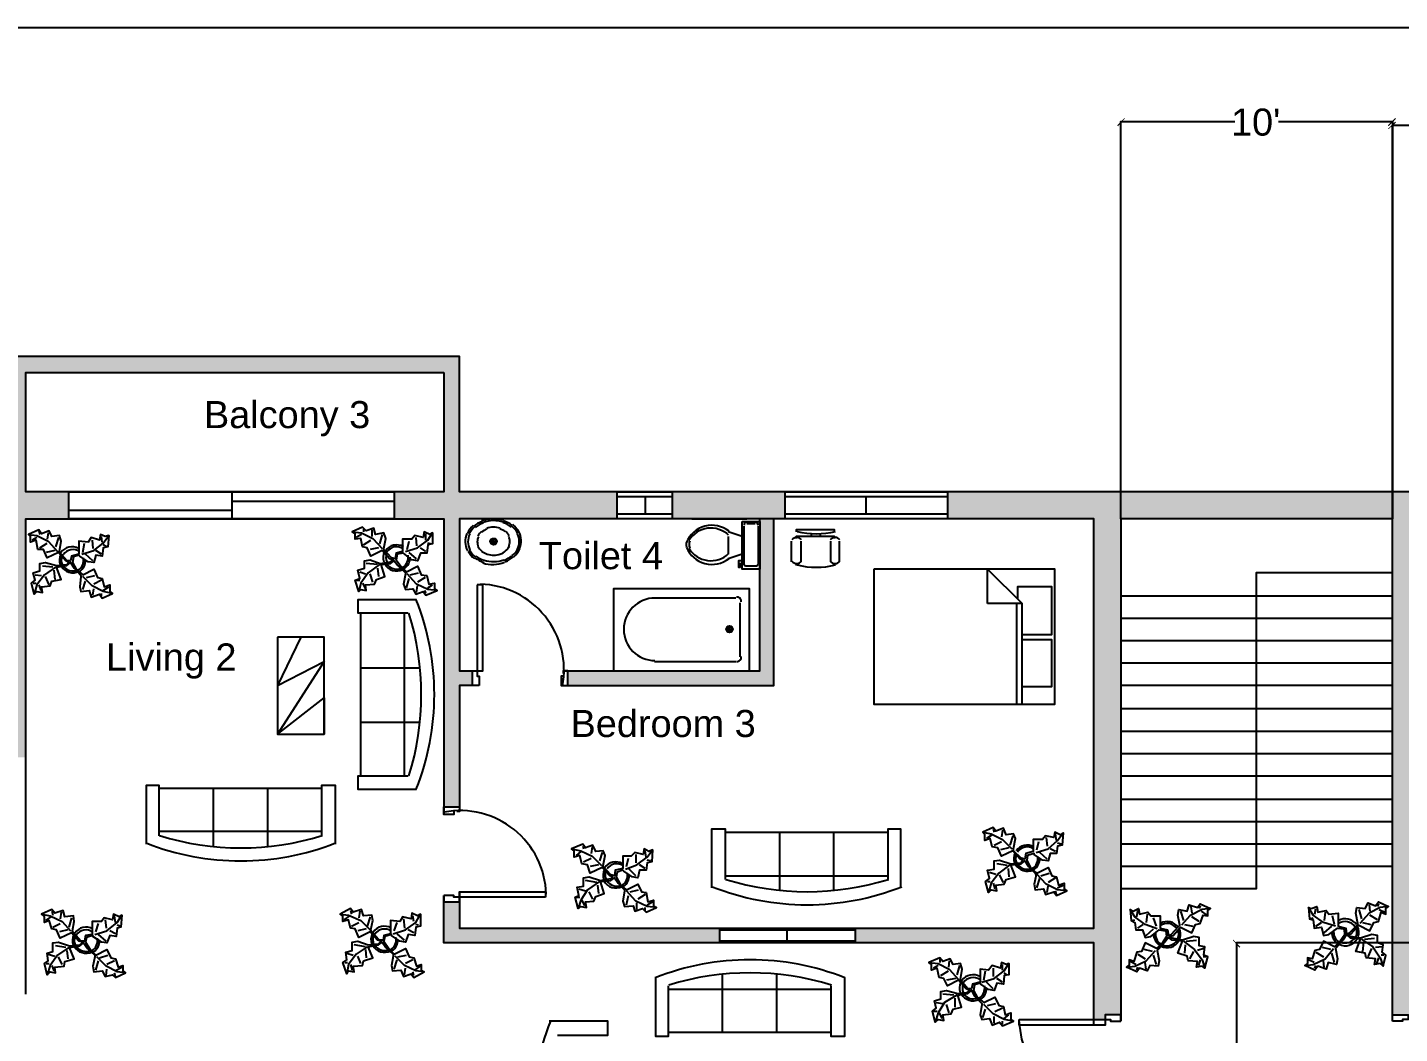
# Model space of a CAD drawing. Header units: inches. Extents: x 87 to 2803, y 358 to 1702.
# Drawn here: x 452 to 1060, y 1256 to 1702 of the extents above; entities that cross this region are included whole.
import ezdxf

# ---------------------------------------------------------------- set-up
doc = ezdxf.new("R2010")
doc.units = ezdxf.units.IN
doc.header["$MEASUREMENT"] = 0
for name, color, linetype in [('PDF_0', 7, 'Continuous'), ('PDF_hatch', 3, 'Continuous'), ('PDF_Text', 7, 'Continuous')]:
    doc.layers.add(name, color=color, linetype=linetype)
for name, color, linetype, true_color in [('PDF_block', 220, 'Continuous', 0xff00bf), ('PDF_door', 140, 'Continuous', 0x00bfff), ('PDF_Layer1', 1, 'Continuous', 0xff0000), ('PDF_window', 180, 'Continuous', 0x3f00ff)]:
    doc.layers.add(name, color=color, linetype=linetype, true_color=true_color)
doc.styles.add('PDF Arial', font='arial.ttf')

msp = doc.modelspace()

# ---------------------------------------------------------------- hatches: boundary and pattern name
at = {"layer": 'PDF_0', "true_color": 0xff00bf, "transparency": 33554559}
for points in [[(938.17, 1661.04), (938.17, 1661.46), (934.87, 1658.15), (935.28, 1657.74)], [(1054.64, 1658.15), (1055.05, 1657.74), (1058.35, 1661.04), (1057.94, 1661.46)], [(1058.35, 1659.39), (1057.94, 1659.81), (1054.64, 1656.5), (1055.05, 1656.5)], [(988.97, 1293.9), (989.39, 1294.31), (986.08, 1297.61), (986.08, 1297.2)]]:
    msp.add_hatch(color=220, dxfattribs=at).paths.add_polyline_path(points)
at = {"layer": 'PDF_hatch', "transparency": 33554559}
for points in [[(643.71, 1555.73), (444.65, 1555.73), (444.65, 1495.85), (361.64, 1495.85), (361.64, 1483.87), (444.65, 1483.87), (444.65, 1416.55), (439.7, 1416.55), (439.7, 1409.95), (444.65, 1409.95), (444.65, 1378.15), (451.67, 1378.15), (451.67, 1483.87), (470.67, 1483.87), (470.67, 1495.85), (451.67, 1495.85), (451.67, 1548.71), (636.69, 1548.71), (636.69, 1495.85), (614.8, 1495.85), (614.8, 1483.87), (636.69, 1483.87), (636.69, 1356.26), (643.71, 1356.26), (643.71, 1409.95), (649.49, 1409.95), (649.49, 1416.55), (643.71, 1416.55), (643.71, 1483.87), (713.51, 1483.87), (713.51, 1495.85), (643.71, 1495.85)], [(787.85, 1495.85), (737.87, 1495.85), (737.87, 1483.87), (776.7, 1483.87), (776.7, 1416.55), (691.62, 1416.55), (691.62, 1409.95), (782.89, 1409.95), (782.89, 1483.87), (787.85, 1483.87)], [(1133.11, 1495.85), (859.71, 1495.85), (859.71, 1483.87), (924.55, 1483.87), (924.55, 1302.57), (818.82, 1302.57), (818.82, 1295.96), (924.55, 1295.96), (924.55, 1262.1), (929.5, 1262.1), (929.5, 1264.16), (936.52, 1264.16), (936.52, 1483.87), (1056.7, 1483.87), (1056.7, 1264.16), (1063.72, 1264.16), (1063.72, 1262.1), (1068.68, 1262.1), (1068.68, 1295.96), (1174.4, 1295.96), (1174.4, 1302.57), (1068.68, 1302.57), (1068.68, 1483.87), (1133.11, 1483.87)], [(643.71, 1314.13), (636.69, 1314.13), (636.69, 1295.96), (758.94, 1295.96), (758.94, 1302.57), (643.71, 1302.57)]]:
    msp.add_hatch(color=256, dxfattribs=at).paths.add_polyline_path(points)

# ---------------------------------------------------------------- linework, layer by layer
at = {"layer": 'PDF_0', "lineweight": 25}
for points in [[(86.59, 1701.52), (2022.27, 1701.52), (2022.27, 358.47), (86.59, 358.47)], [(636.69, 1548.71), (636.69, 1495.85), (451.67, 1495.85), (451.67, 1548.71)], [(768.85, 1482.63), (776.7, 1482.63), (776.7, 1461.57), (768.85, 1461.57)], [(827.08, 1461.57), (827.08, 1401.69), (907.2, 1401.69), (907.2, 1461.57)], [(877.47, 1446.29), (877.47, 1461.57), (892.75, 1446.29)], [(772.15, 1416.55), (772.15, 1452.9), (711.86, 1452.9), (711.86, 1416.55)], [(563.18, 1431.42), (563.18, 1388.47), (583.83, 1388.47), (583.83, 1431.42)]]:
    msp.add_lwpolyline(points, close=True, dxfattribs=at)
for points in [[(1349.51, 1495.85), (1056.7, 1495.85), (936.52, 1495.85), (643.71, 1495.85), (643.71, 1555.73), (444.65, 1555.73), (444.65, 1495.85), (288.54, 1495.85), (288.54, 1555.73), (204.71, 1555.73), (204.71, 1495.85), (192.73, 1495.85), (192.73, 991.59), (342.64, 991.59), (342.64, 931.7), (451.67, 931.7), (451.67, 991.59), (936.52, 991.59), (1056.7, 991.59), (1541.55, 991.59)], [(451.67, 1273.25), (451.67, 1416.55), (451.67, 1423.58), (451.67, 1430.6), (451.67, 1483.87), (636.69, 1483.87), (636.69, 1430.6), (636.69, 1423.58), (636.69, 1416.55), (636.69, 1352.95)], [(643.71, 1318.68), (643.71, 1302.57), (924.55, 1302.57), (924.55, 1483.87), (746.55, 1483.87), (770.91, 1483.87)], [(746.55, 1483.87), (739.53, 1483.87), (732.51, 1483.87), (725.9, 1483.87), (643.71, 1483.87), (643.71, 1430.6), (643.71, 1423.58), (643.71, 1416.55), (654.04, 1416.55)], [(688.73, 1409.95), (692.03, 1409.95), (694.51, 1409.95), (732.51, 1409.95), (739.53, 1409.95), (746.55, 1409.95), (770.91, 1409.95), (782.89, 1409.95), (782.89, 1416.55), (782.89, 1483.87)], [(689.55, 1416.55), (692.03, 1416.55), (694.51, 1416.55), (732.51, 1416.55), (739.53, 1416.55), (746.55, 1416.55), (763.89, 1416.55), (776.7, 1416.55), (776.7, 1483.87)], [(1056.7, 1261.27), (1056.7, 1483.87), (936.52, 1483.87), (936.52, 1261.27)], [(476.45, 1468.18), (481.82, 1469.83), (485.95, 1473.13), (488.43, 1476.44), (486.78, 1476.02), (484.71, 1476.85), (484.3, 1474.37), (480.58, 1475.61), (479.34, 1473.55), (475.21, 1473.96), (475.21, 1468.18), (471.91, 1467.35), (471.5, 1465.29), (469.84, 1465.29), (466.54, 1469), (466.54, 1469.42), (467.37, 1473.96), (466.54, 1476.44), (463.24, 1476.02), (462, 1478.5), (458.69, 1477.26), (457.45, 1478.92), (452.91, 1476.85)], [(455.39, 1450.42), (454.15, 1455.38), (455.8, 1456.61), (454.98, 1459.92), (457.87, 1460.74), (457.87, 1464.05), (460.35, 1464.46), (465.3, 1463.22), (469.84, 1463.64), (470.67, 1464.46), (469.43, 1465.29), (466.13, 1469), (461.17, 1466.53), (459.52, 1470.24), (457.04, 1470.24), (456.22, 1474.37), (453.74, 1473.55), (453.74, 1476.02), (452.91, 1476.85), (456.63, 1476.44), (461.58, 1473.96), (465.71, 1469.42)], [(457.45, 1478.5), (457.87, 1476.85)], [(461.58, 1477.68), (461.17, 1474.79)], [(488.43, 1476.44), (488.02, 1471.48), (485.95, 1471.07), (485.54, 1467.35), (482.65, 1467.77), (481.82, 1464.46), (479.34, 1464.87), (475.63, 1467.35), (475.21, 1467.77), (472.74, 1466.94), (472.32, 1464.46), (473.97, 1461.57), (476.87, 1459.09), (481.82, 1461.57), (483.47, 1457.85), (485.54, 1457.44), (486.36, 1453.72), (488.84, 1454.55), (488.84, 1451.66), (490.08, 1450.83), (485.95, 1451.66), (481, 1454.14), (476.87, 1458.27)], [(619.76, 1469.42), (625.13, 1471.07), (629.67, 1474.37), (631.74, 1477.68), (630.5, 1476.85), (628.02, 1478.09), (627.61, 1475.61), (623.89, 1476.44), (622.65, 1474.79), (618.52, 1474.79), (618.52, 1469.42), (615.63, 1468.59), (615.22, 1466.11), (613.56, 1466.53), (610.26, 1470.24), (610.26, 1470.66), (611.09, 1475.2), (610.26, 1477.68), (606.54, 1476.85), (605.72, 1479.74), (602.41, 1478.5), (600.76, 1480.15), (596.22, 1478.09)], [(599.11, 1451.66), (597.46, 1456.61), (599.52, 1457.44), (598.7, 1461.16), (601.59, 1461.98), (601.59, 1465.29), (604.07, 1465.7), (608.61, 1464.05), (613.15, 1464.87), (614.39, 1465.7), (612.74, 1466.11), (609.43, 1469.83), (604.48, 1467.35), (602.83, 1471.07), (600.76, 1471.48), (599.94, 1475.2), (597.46, 1474.79), (597.46, 1477.26), (596.22, 1478.09), (600.35, 1477.68), (605.31, 1475.2), (609.43, 1470.66)], [(600.35, 1476.85), (597.87, 1475.61)], [(601.18, 1479.33), (601.18, 1478.09)], [(604.89, 1478.92), (604.89, 1476.02)], [(609.43, 1476.85), (608.2, 1472.72)], [(631.74, 1477.68), (631.74, 1472.72), (629.67, 1472.31), (629.26, 1468.59), (626.37, 1468.59), (625.13, 1465.29), (622.65, 1465.7), (618.93, 1468.59), (616.04, 1468.18), (615.63, 1465.7), (617.69, 1462.81), (620.17, 1460.33), (625.13, 1462.81), (626.78, 1459.09), (629.26, 1458.68), (630.08, 1454.96), (632.56, 1455.38), (632.56, 1452.9), (633.8, 1452.07), (629.67, 1452.48), (624.72, 1454.96), (620.59, 1459.51)], [(628.85, 1474.37), (628.85, 1477.26)], [(768.85, 1476.02), (762.65, 1478.09)], [(769.67, 1463.64), (769.67, 1480.57)], [(770.91, 1481.81), (774.63, 1481.81)], [(775.87, 1480.57), (775.87, 1463.64)], [(809.73, 1478.09), (809.73, 1478.92), (792.8, 1478.92), (792.8, 1478.09)], [(799.41, 1477.26), (799.41, 1476.02)], [(803.54, 1476.02), (803.54, 1477.26)], [(456.63, 1475.61), (454.56, 1474.37)], [(457.87, 1471.07), (461.17, 1473.13)], [(466.13, 1475.61), (464.89, 1471.48)], [(476.87, 1469), (477.69, 1473.13)], [(481, 1474.37), (481.41, 1470.66)], [(485.54, 1473.55), (485.13, 1476.02)], [(487.6, 1471.48), (485.95, 1472.31)], [(601.18, 1472.31), (604.48, 1474.37)], [(607.78, 1471.07), (604.07, 1470.24)], [(620.59, 1470.24), (621.41, 1473.96)], [(624.3, 1475.61), (624.72, 1471.89)], [(628.85, 1469.42), (626.37, 1471.07)], [(630.91, 1472.72), (629.67, 1473.13)], [(659.41, 1473.55), (657.34, 1473.55)], [(658.58, 1474.79), (658.58, 1472.72)], [(762.65, 1476.02), (762.65, 1468.18)], [(790.74, 1464.87), (790.74, 1473.96)], [(809.73, 1475.2), (809.73, 1476.02), (792.8, 1476.02), (792.8, 1475.2)], [(794.87, 1473.96), (794.87, 1464.87)], [(808.08, 1464.87), (808.08, 1473.96)], [(811.8, 1473.96), (811.8, 1464.87)], [(464.89, 1462.4), (459.93, 1459.09), (456.63, 1454.55), (455.39, 1450.42), (456.63, 1451.66), (459.11, 1451.25), (458.69, 1453.72), (462.41, 1454.14), (463.24, 1456.2), (467.37, 1457.03), (465.3, 1462.4), (469.84, 1463.22), (471.5, 1464.46), (473.15, 1461.98), (476.04, 1458.68), (476.04, 1458.27), (475.63, 1453.72), (476.04, 1451.66), (479.76, 1452.07), (480.58, 1449.18), (484.3, 1450.42), (485.54, 1448.77), (490.08, 1450.83)], [(464.48, 1469.83), (460.76, 1469)], [(481.41, 1465.29), (478.1, 1468.18)], [(485.13, 1468.18), (482.65, 1469.83)], [(608.2, 1463.64), (603.24, 1459.92), (599.94, 1455.38), (599.11, 1451.66), (599.94, 1452.48), (602.41, 1452.07), (602, 1454.55), (606.13, 1454.96), (606.96, 1457.03), (610.67, 1458.27), (609.02, 1463.64), (613.15, 1464.05), (614.8, 1465.29), (616.46, 1463.22), (619.76, 1459.92), (619.76, 1459.51), (618.93, 1454.96), (619.76, 1452.48), (623.06, 1452.9), (624.3, 1450.42), (627.61, 1451.66), (628.85, 1450.01), (633.8, 1452.07)], [(607.37, 1463.64), (602.41, 1464.05)], [(618.93, 1468.59), (618.93, 1468.59)], [(624.72, 1466.11), (621.41, 1469)], [(768.85, 1468.18), (762.65, 1466.11)], [(768.85, 1465.29), (767.2, 1465.29), (767.2, 1462.4), (768.02, 1462.4), (768.02, 1464.05), (768.85, 1464.05)], [(792.8, 1464.05), (792.8, 1463.22)], [(809.73, 1464.05), (809.73, 1463.22)], [(455.8, 1459.09), (458.69, 1458.68)], [(463.65, 1462.4), (459.11, 1462.81)], [(462, 1454.55), (460.35, 1458.27)], [(464.06, 1461.16), (464.48, 1457.03)], [(478.52, 1457.85), (482.23, 1458.68)], [(599.52, 1460.33), (602, 1459.51)], [(605.31, 1455.79), (604.07, 1459.51)], [(607.37, 1461.98), (607.78, 1458.27)], [(621.82, 1459.09), (625.54, 1459.92)], [(1056.7, 1459.92), (996.41, 1459.92), (996.41, 1319.91), (936.52, 1319.91)], [(454.98, 1455.38), (456.22, 1455.38)], [(457.45, 1454.55), (458.28, 1452.07)], [(476.87, 1452.48), (478.1, 1456.2)], [(481.41, 1450.01), (481.82, 1452.9)], [(485.13, 1456.61), (481.82, 1454.96)], [(485.95, 1452.07), (488.43, 1453.72)], [(598.28, 1456.61), (599.52, 1456.61)], [(600.76, 1455.38), (602, 1452.9)], [(620.17, 1453.31), (621.41, 1457.44)], [(624.72, 1451.25), (625.13, 1454.14)], [(628.43, 1457.85), (625.13, 1455.79)], [(628.85, 1450.83), (628.43, 1452.07)], [(629.67, 1453.31), (631.74, 1454.55)], [(892.75, 1432.66), (905.96, 1432.66), (905.96, 1453.72), (890.68, 1453.72), (890.68, 1448.35)], [(485.13, 1449.59), (485.13, 1450.83)], [(624.72, 1447.94), (598.7, 1447.94), (598.7, 1442.16), (621, 1442.16)], [(765.96, 1448.77), (730.03, 1448.77)], [(768.02, 1422.75), (768.02, 1446.7)], [(890.27, 1446.29), (890.27, 1401.69)], [(892.75, 1401.69), (892.75, 1446.29)], [(1056.7, 1449.59), (936.52, 1449.59)], [(599.94, 1369.89), (599.94, 1442.16)], [(619.35, 1369.89), (619.35, 1442.16)], [(763.89, 1434.73), (761.83, 1434.73)], [(763.07, 1435.55), (763.07, 1433.9)], [(1056.7, 1439.68), (936.52, 1439.68)], [(573.5, 1431.42), (563.18, 1409.95), (583.83, 1420.68), (563.18, 1388.47), (583.83, 1404.58), (583.83, 1388.47)], [(892.75, 1409.53), (905.96, 1409.53), (905.96, 1430.18), (892.75, 1430.18)], [(1056.7, 1429.77), (936.52, 1429.77)], [(599.94, 1417.79), (625.95, 1417.79)], [(730.03, 1420.68), (765.96, 1420.68)], [(1056.7, 1419.86), (936.52, 1419.86)], [(652.39, 1409.95), (643.71, 1409.95), (643.71, 1354.19)], [(1056.7, 1409.95), (936.52, 1409.95)], [(1056.7, 1399.62), (936.52, 1399.62)], [(599.94, 1393.84), (625.95, 1393.84)], [(1056.7, 1389.71), (936.52, 1389.71)], [(1056.7, 1379.8), (936.52, 1379.8)], [(621, 1369.89), (598.7, 1369.89), (598.7, 1364.1), (624.72, 1364.1)], [(1056.7, 1369.89), (936.52, 1369.89)], [(510.73, 1343.46), (510.73, 1365.76), (504.95, 1365.76), (504.95, 1339.74)], [(510.73, 1364.52), (582.59, 1364.52)], [(534.68, 1364.52), (534.68, 1338.5)], [(558.64, 1364.52), (558.64, 1338.5)], [(588.79, 1339.74), (588.79, 1365.76), (582.59, 1365.76), (582.59, 1343.46)], [(1056.7, 1359.56), (936.52, 1359.56)], [(1056.7, 1349.65), (936.52, 1349.65)], [(510.73, 1345.52), (582.59, 1345.52)], [(761.42, 1324.04), (761.42, 1346.35), (755.22, 1346.35), (755.22, 1320.33)], [(761.42, 1345.11), (833.28, 1345.11)], [(785.37, 1345.11), (785.37, 1319.09)], [(809.32, 1345.11), (809.32, 1319.09)], [(839.06, 1320.33), (839.06, 1346.35), (833.28, 1346.35), (833.28, 1324.04)], [(898.94, 1336.02), (904.31, 1337.67), (908.44, 1341.39), (910.92, 1344.69), (909.68, 1343.87), (907.2, 1345.11), (906.79, 1342.63), (903.07, 1343.46), (901.83, 1341.8), (897.7, 1341.8), (897.7, 1336.43), (894.4, 1335.61), (893.98, 1333.13), (892.33, 1333.54), (889.03, 1336.85), (889.03, 1337.67), (889.85, 1342.22), (889.03, 1344.28), (885.73, 1343.87), (884.49, 1346.76), (881.18, 1345.52), (879.94, 1347.17), (875.4, 1345.11)], [(877.88, 1318.26), (876.64, 1323.22), (878.29, 1324.46), (877.47, 1328.17), (880.36, 1328.59), (880.36, 1332.3), (882.83, 1332.72), (887.79, 1331.07), (892.33, 1331.48), (893.16, 1332.72), (891.92, 1333.13), (888.62, 1336.85), (883.66, 1334.37), (882.01, 1338.09), (879.53, 1338.5), (878.7, 1342.22), (876.23, 1341.39), (876.23, 1343.87), (875.4, 1345.11), (879.12, 1344.28), (884.07, 1341.8), (888.2, 1337.67)], [(879.53, 1343.87), (877.05, 1342.22)], [(879.94, 1346.35), (880.36, 1345.11)], [(884.07, 1345.93), (883.66, 1343.04)], [(888.62, 1343.46), (887.38, 1339.33)], [(910.92, 1344.69), (910.5, 1339.33), (908.44, 1338.91), (908.03, 1335.61), (905.14, 1335.61), (904.31, 1332.3), (901.83, 1332.72), (898.11, 1335.2), (898.11, 1335.61), (895.22, 1334.78), (894.81, 1332.72), (896.46, 1329.41), (899.35, 1326.94), (904.31, 1329.41), (905.96, 1325.7), (908.03, 1325.28), (908.85, 1321.57), (911.33, 1322.39), (911.33, 1319.91), (912.57, 1319.09), (908.44, 1319.5), (903.48, 1321.98), (899.35, 1326.52)], [(903.48, 1342.63), (903.9, 1338.91)], [(908.03, 1341.39), (907.61, 1344.28)], [(717.23, 1328.59), (722.18, 1330.65), (726.72, 1333.96), (729.2, 1337.26), (727.55, 1336.43), (725.49, 1337.67), (725.07, 1335.2), (721.36, 1336.02), (719.7, 1334.37), (715.99, 1334.37), (715.99, 1329), (712.68, 1328.17), (712.27, 1325.7), (710.62, 1326.11), (707.31, 1329.83), (707.31, 1330.24), (708.14, 1334.78), (707.31, 1336.85), (704.01, 1336.43), (702.77, 1339.33), (699.47, 1338.09), (698.23, 1339.74), (693.27, 1337.67)], [(696.16, 1311.24), (694.92, 1316.2), (696.58, 1317.02), (695.75, 1320.74), (698.64, 1321.15), (698.64, 1324.87), (701.12, 1325.28), (706.07, 1323.63), (710.62, 1324.46), (711.44, 1325.28), (710.2, 1325.7), (706.9, 1329.41), (701.53, 1326.94), (700.29, 1330.65), (697.81, 1331.07), (696.99, 1334.78), (694.51, 1333.96), (694.51, 1336.85), (693.27, 1337.67), (697.4, 1336.85), (702.36, 1334.37), (706.49, 1330.24)], [(698.23, 1338.91), (698.64, 1337.67)], [(702.36, 1338.5), (701.94, 1335.61)], [(729.2, 1337.26), (728.79, 1331.89), (726.72, 1331.48), (726.31, 1328.17), (723.42, 1328.17), (722.59, 1324.87), (720.12, 1325.28), (716.4, 1327.76), (715.99, 1328.17), (713.51, 1327.35), (713.1, 1325.28), (714.75, 1321.98), (717.64, 1319.5), (722.59, 1321.98), (724.25, 1318.68), (726.31, 1318.26), (727.14, 1314.13), (729.61, 1314.96), (729.61, 1312.48), (730.85, 1311.65), (726.72, 1312.07), (721.77, 1314.55), (717.64, 1319.09)], [(726.31, 1333.96), (725.9, 1336.85)], [(880.36, 1339.33), (883.66, 1340.98)], [(886.96, 1338.09), (883.25, 1337.26)], [(899.35, 1337.26), (900.18, 1340.98)], [(907.61, 1336.43), (905.14, 1337.67)], [(910.09, 1339.74), (908.44, 1340.15)], [(1056.7, 1339.74), (936.52, 1339.74)], [(697.4, 1336.43), (695.34, 1334.78)], [(698.64, 1331.89), (701.94, 1333.54)], [(705.25, 1330.65), (701.53, 1329.83)], [(706.9, 1336.02), (705.66, 1332.3)], [(717.64, 1329.83), (718.46, 1333.54)], [(721.77, 1335.2), (721.77, 1331.48)], [(725.9, 1329), (723.42, 1330.65)], [(728.38, 1332.3), (726.72, 1332.72)], [(887.38, 1330.65), (882.42, 1326.94), (879.12, 1322.39), (877.88, 1318.26), (879.12, 1319.5), (881.6, 1319.09), (881.18, 1321.57), (884.9, 1321.98), (885.73, 1324.04), (889.85, 1325.28), (887.79, 1330.65), (892.33, 1331.07), (893.98, 1332.3), (895.64, 1329.83), (898.53, 1326.94), (898.94, 1326.11), (898.11, 1321.98), (898.53, 1319.5), (902.24, 1319.91), (903.07, 1317.44), (906.79, 1318.68), (908.03, 1317.02), (912.57, 1319.09)], [(886.14, 1330.24), (881.6, 1331.07)], [(903.9, 1333.13), (900.59, 1336.02)], [(705.66, 1323.22), (700.29, 1319.5), (697.4, 1314.96), (696.16, 1311.24), (697.4, 1312.07), (699.88, 1311.65), (699.47, 1314.13), (703.18, 1314.55), (704.01, 1316.61), (707.73, 1317.85), (706.07, 1323.22), (710.62, 1323.63), (712.27, 1324.87), (713.92, 1322.39), (716.81, 1319.5), (716.81, 1319.09), (715.99, 1314.55), (716.81, 1312.07), (720.53, 1312.48), (721.36, 1310), (724.66, 1311.24), (726.31, 1309.59), (730.85, 1311.65)], [(721.77, 1325.7), (718.88, 1328.59)], [(761.42, 1325.7), (833.28, 1325.7)], [(878.29, 1327.35), (881.18, 1326.52)], [(884.49, 1322.81), (882.83, 1326.11)], [(886.55, 1329), (886.96, 1325.28)], [(899.35, 1320.33), (900.59, 1324.46)], [(901.01, 1325.7), (904.72, 1326.94)], [(907.61, 1324.87), (904.31, 1322.81)], [(1056.7, 1329.83), (936.52, 1329.83)], [(696.58, 1319.91), (699.47, 1319.09)], [(704.42, 1322.81), (699.47, 1323.63)], [(702.77, 1315.37), (701.12, 1318.68)], [(704.84, 1321.57), (705.25, 1317.85)], [(719.29, 1318.68), (723.01, 1319.5)], [(877.47, 1323.22), (878.7, 1323.22)], [(879.94, 1322.39), (880.77, 1319.91)], [(903.9, 1318.26), (904.31, 1321.15)], [(908.03, 1317.44), (907.61, 1319.09)], [(908.44, 1320.33), (910.92, 1321.57)], [(924.55, 1259.62), (924.55, 1295.96), (636.69, 1295.96), (636.69, 1317.02)], [(695.34, 1316.2), (696.99, 1316.2)], [(697.81, 1314.96), (699.05, 1312.48)], [(717.64, 1312.89), (718.46, 1317.02)], [(722.18, 1310.83), (722.18, 1313.72)], [(725.9, 1317.44), (722.59, 1315.37)], [(726.72, 1312.89), (729.2, 1314.13)], [(952.63, 1302.16), (947.26, 1304.22), (942.72, 1307.53), (940.65, 1310.83), (941.89, 1310), (944.37, 1311.24), (944.78, 1308.76), (948.5, 1309.59), (949.74, 1307.94), (953.87, 1307.94), (953.87, 1302.57), (957.17, 1301.74), (957.59, 1299.27), (958.82, 1299.68), (962.13, 1303.4), (962.54, 1303.81), (961.72, 1308.35), (962.13, 1310.83), (965.85, 1310), (966.67, 1312.89), (970.39, 1311.65), (971.63, 1313.31), (976.17, 1311.24)], [(971.63, 1312.48), (971.21, 1311.24)], [(1031.51, 1303.4), (1026.14, 1305.05), (1021.6, 1308.35), (1019.53, 1311.65), (1020.77, 1311.24), (1023.25, 1312.07), (1023.66, 1309.59), (1027.38, 1310.42), (1028.62, 1308.76), (1032.75, 1309.18), (1032.75, 1303.4), (1036.05, 1302.57), (1036.47, 1300.09), (1037.71, 1300.5), (1041.42, 1304.22), (1041.42, 1304.63), (1040.6, 1309.18), (1041.01, 1311.65), (1044.73, 1311.24), (1045.96, 1313.72), (1049.27, 1312.48), (1050.51, 1314.13), (1055.05, 1312.07)], [(1046.38, 1312.89), (1046.79, 1310)], [(1050.51, 1313.31), (1050.09, 1312.07)], [(482.23, 1299.68), (487.6, 1301.33), (492.15, 1305.05), (494.21, 1308.35), (492.97, 1307.53), (490.49, 1308.76), (490.08, 1306.29), (486.36, 1307.11), (485.13, 1305.46), (481, 1305.46), (481, 1299.68), (478.1, 1299.27), (477.69, 1296.79), (476.04, 1296.79), (472.74, 1300.5), (472.32, 1301.33), (473.15, 1305.46), (472.74, 1307.94), (469.02, 1307.53), (468.19, 1310.42), (464.48, 1309.18), (463.24, 1310.83), (458.69, 1308.76)], [(461.17, 1281.92), (459.93, 1286.88), (461.58, 1288.11), (461.17, 1291.42), (463.65, 1292.24), (463.65, 1295.96), (466.13, 1296.37), (471.08, 1294.72), (475.63, 1295.14), (476.87, 1296.37), (475.21, 1296.79), (471.91, 1300.5), (466.95, 1298.03), (465.3, 1301.74), (463.24, 1302.16), (462, 1305.87), (459.93, 1305.05), (459.93, 1307.53), (458.69, 1308.76), (462.41, 1307.94), (467.78, 1305.46), (471.5, 1301.33)], [(462.82, 1307.53), (460.35, 1305.87)], [(463.24, 1310), (463.65, 1308.35)], [(467.37, 1309.59), (466.95, 1306.7)], [(471.91, 1307.11), (470.67, 1302.98)], [(494.21, 1308.35), (493.8, 1302.98), (492.15, 1302.57), (491.73, 1298.85), (488.84, 1299.27), (487.6, 1295.96), (485.13, 1296.37), (481.41, 1298.85), (481.41, 1299.27), (478.52, 1298.44), (478.1, 1296.37), (480.17, 1293.07), (482.65, 1290.59), (487.6, 1293.07), (489.26, 1289.35), (491.32, 1288.94), (492.56, 1285.22), (494.62, 1286.05), (494.62, 1283.57), (495.86, 1282.75), (492.15, 1283.16), (487.19, 1285.64), (483.06, 1289.77)], [(486.78, 1306.29), (487.19, 1302.57)], [(491.32, 1305.05), (490.91, 1307.94)], [(614.39, 1300.09), (619.76, 1301.74), (624.3, 1305.05), (626.37, 1308.76), (625.13, 1307.94), (622.65, 1309.18), (622.24, 1306.7), (618.52, 1307.53), (617.28, 1305.46), (613.15, 1305.87), (613.15, 1300.09), (610.26, 1299.27), (609.85, 1297.2), (608.2, 1297.2), (604.89, 1300.92), (604.48, 1301.74), (605.31, 1305.87), (604.89, 1308.35), (601.18, 1307.94), (600.35, 1310.83), (596.63, 1309.59), (595.39, 1311.24), (590.85, 1308.76)], [(593.74, 1282.33), (592.09, 1287.29), (593.74, 1288.53), (593.33, 1291.83), (596.22, 1292.66), (596.22, 1296.37), (598.7, 1296.79), (603.24, 1295.14), (607.78, 1295.55), (609.02, 1296.79), (607.37, 1297.2), (604.07, 1300.92), (599.11, 1298.44), (597.46, 1302.16), (595.39, 1302.57), (594.57, 1306.29), (592.09, 1305.46), (592.09, 1307.94), (590.85, 1308.76), (594.57, 1308.35), (599.94, 1305.87), (604.07, 1301.74)], [(594.98, 1307.94), (592.5, 1306.29)], [(595.39, 1310.42), (595.81, 1308.76)], [(599.52, 1310), (599.11, 1307.11)], [(604.07, 1307.53), (602.83, 1303.4)], [(626.37, 1308.76), (626.37, 1303.4), (624.3, 1302.98), (623.89, 1299.27), (621, 1299.68), (619.76, 1296.37), (617.28, 1296.79), (613.56, 1299.27), (613.56, 1299.68), (610.67, 1298.85), (610.26, 1296.79), (612.33, 1293.48), (614.8, 1291.01), (619.76, 1293.48), (621.41, 1289.77), (623.48, 1289.35), (624.72, 1285.64), (626.78, 1286.46), (626.78, 1283.98), (628.02, 1283.16), (624.3, 1283.57), (619.35, 1286.05), (615.22, 1290.18)], [(618.93, 1306.7), (619.35, 1302.57)], [(623.48, 1305.46), (623.06, 1307.94)], [(725.9, 1310), (725.9, 1311.65)], [(940.65, 1310.83), (941.07, 1305.87), (942.72, 1305.05), (943.13, 1301.74), (946.02, 1301.74), (947.26, 1298.44), (949.74, 1298.85), (953.46, 1301.74), (956.35, 1301.33), (956.76, 1298.85), (954.69, 1295.55), (952.22, 1293.48), (947.26, 1295.96), (945.61, 1292.24), (943.54, 1291.83), (942.3, 1287.7), (940.24, 1288.53), (940.24, 1286.05), (939, 1285.22), (942.72, 1285.64), (947.67, 1288.11), (951.8, 1292.66)], [(941.48, 1305.87), (942.72, 1306.29)], [(943.54, 1307.53), (943.96, 1310.42)], [(948.09, 1308.76), (947.67, 1305.05)], [(952.22, 1303.4), (950.98, 1307.11)], [(973.69, 1284.81), (974.93, 1289.77), (973.28, 1290.59), (973.69, 1294.31), (971.21, 1294.72), (971.21, 1298.44), (968.74, 1298.85), (963.78, 1297.2), (959.24, 1298.03), (958, 1298.85), (959.65, 1299.27), (962.95, 1302.98), (967.91, 1300.5), (969.56, 1304.22), (971.63, 1304.63), (972.87, 1308.35), (974.93, 1307.94), (974.93, 1310.42), (976.17, 1311.24), (972.45, 1310.83), (967.08, 1307.94), (963.37, 1303.81)], [(962.95, 1310), (964.19, 1305.87)], [(967.5, 1312.07), (967.91, 1309.18)], [(971.21, 1305.46), (967.91, 1307.53)], [(972.04, 1310), (974.52, 1308.35)], [(1019.53, 1311.65), (1019.95, 1306.7), (1021.6, 1306.29), (1022.01, 1302.57), (1025.32, 1302.98), (1026.14, 1299.27), (1028.62, 1299.68), (1032.34, 1302.57), (1035.23, 1302.16), (1035.64, 1299.68), (1033.58, 1296.79), (1031.1, 1294.31), (1026.14, 1296.79), (1024.49, 1293.07), (1022.42, 1292.66), (1021.19, 1288.94), (1019.12, 1289.35), (1019.12, 1286.88), (1017.88, 1286.05), (1021.6, 1286.46), (1026.97, 1288.94), (1030.68, 1293.48)], [(1020.36, 1306.7), (1021.6, 1307.11)], [(1022.42, 1308.76), (1022.84, 1311.24)], [(1026.97, 1309.59), (1026.55, 1305.87)], [(1031.1, 1304.22), (1030.27, 1307.94)], [(1052.57, 1285.64), (1053.81, 1290.59), (1052.16, 1291.83), (1052.57, 1295.14), (1050.09, 1295.96), (1050.09, 1299.27), (1047.62, 1299.68), (1042.66, 1298.03), (1038.12, 1298.85), (1037.29, 1299.68), (1038.53, 1300.09), (1041.84, 1303.81), (1046.79, 1301.33), (1048.44, 1305.05), (1050.51, 1305.46), (1051.75, 1309.59), (1053.81, 1308.76), (1053.81, 1311.24), (1055.05, 1312.07), (1051.33, 1311.65), (1046.38, 1309.18), (1042.25, 1304.63)], [(1041.84, 1310.83), (1043.07, 1306.7)], [(1050.09, 1306.29), (1046.79, 1308.35)], [(1050.92, 1310.83), (1053.4, 1309.59)], [(463.65, 1302.98), (466.95, 1304.63)], [(470.26, 1301.74), (466.54, 1300.92)], [(482.65, 1300.92), (483.89, 1304.63)], [(491.32, 1300.09), (488.84, 1301.33)], [(493.38, 1303.4), (492.15, 1303.81)], [(595.81, 1303.4), (599.11, 1305.05)], [(602.41, 1302.16), (598.7, 1301.33)], [(614.8, 1301.33), (616.04, 1305.05)], [(619.35, 1297.2), (616.04, 1300.09)], [(623.48, 1300.5), (621, 1301.74)], [(625.54, 1303.81), (624.3, 1304.22)], [(943.96, 1302.57), (946.43, 1304.22)], [(947.67, 1299.27), (950.98, 1302.16)], [(953.46, 1301.74), (953.46, 1301.74)], [(964.61, 1304.22), (968.32, 1303.4)], [(1022.84, 1303.4), (1025.32, 1305.05)], [(1026.55, 1300.5), (1029.86, 1303.4)], [(1032.34, 1302.57), (1032.34, 1302.57)], [(1043.49, 1305.05), (1047.2, 1304.22)], [(470.67, 1293.9), (465.71, 1290.59), (462.41, 1286.05), (461.17, 1281.92), (462.41, 1283.16), (464.89, 1282.75), (464.48, 1285.22), (468.61, 1285.64), (469.02, 1287.7), (473.15, 1288.94), (471.08, 1293.9), (475.63, 1294.72), (477.28, 1295.96), (478.93, 1293.48), (482.23, 1290.59), (482.23, 1289.77), (481.41, 1285.64), (481.82, 1283.16), (485.54, 1283.57), (486.78, 1281.09), (490.08, 1281.92), (491.32, 1280.68), (495.86, 1282.75)], [(469.43, 1293.9), (464.89, 1294.72)], [(487.19, 1296.79), (483.89, 1299.68)], [(602.83, 1294.31), (597.87, 1291.01), (594.57, 1286.46), (593.74, 1282.33), (594.57, 1283.57), (597.05, 1283.16), (596.63, 1285.64), (600.76, 1286.05), (601.18, 1288.11), (605.31, 1289.35), (603.24, 1294.31), (607.78, 1295.14), (609.43, 1296.37), (611.09, 1293.9), (614.39, 1291.01), (614.39, 1290.18), (613.56, 1286.05), (613.98, 1283.57), (617.69, 1283.98), (618.93, 1281.09), (622.24, 1282.33), (623.48, 1280.68), (628.02, 1283.16)], [(602, 1294.31), (597.05, 1295.14)], [(964.19, 1296.79), (969.15, 1293.07), (972.45, 1288.53), (973.69, 1284.81), (972.45, 1285.64), (969.97, 1285.22), (970.39, 1287.7), (966.26, 1288.11), (965.85, 1290.18), (961.72, 1291.42), (963.78, 1296.79), (959.24, 1297.2), (957.59, 1298.44), (955.93, 1296.37), (953.04, 1293.07), (952.63, 1292.66), (953.46, 1288.11), (953.04, 1285.64), (949.33, 1286.05), (948.09, 1283.57), (944.78, 1284.81), (943.54, 1283.16), (939, 1285.22)], [(965.02, 1295.14), (964.61, 1291.42)], [(965.43, 1296.79), (969.97, 1297.2)], [(1043.07, 1297.61), (1048.03, 1294.31), (1051.33, 1289.35), (1052.57, 1285.64), (1051.33, 1286.88), (1048.86, 1286.46), (1049.27, 1288.94), (1045.14, 1289.35), (1044.73, 1291.42), (1040.6, 1292.24), (1042.66, 1297.61), (1038.12, 1298.03), (1036.47, 1299.68), (1034.81, 1297.2), (1031.92, 1293.9), (1031.51, 1293.48), (1032.34, 1288.94), (1031.92, 1286.46), (1028.21, 1287.29), (1027.38, 1284.4), (1023.66, 1285.64), (1022.42, 1283.98), (1017.88, 1286.05)], [(1043.9, 1296.37), (1043.49, 1292.24)], [(1044.31, 1297.61), (1048.86, 1298.03)], [(1052.16, 1294.31), (1049.27, 1293.9)], [(461.58, 1291.01), (464.48, 1290.18)], [(467.78, 1286.46), (466.13, 1289.77)], [(469.84, 1292.66), (470.26, 1288.94)], [(482.65, 1283.98), (483.89, 1288.11)], [(484.3, 1289.35), (488.02, 1290.59)], [(490.91, 1288.11), (487.6, 1286.46)], [(593.74, 1291.42), (596.63, 1290.59)], [(599.94, 1286.88), (598.7, 1290.18)], [(602, 1293.07), (602.41, 1289.35)], [(614.8, 1284.4), (616.04, 1288.53)], [(616.46, 1289.77), (620.17, 1290.59)], [(623.06, 1288.53), (619.76, 1286.88)], [(874.99, 1278.62), (880.36, 1280.27), (884.9, 1283.57), (886.96, 1286.88), (885.73, 1286.46), (883.66, 1287.29), (883.25, 1284.81), (879.53, 1286.05), (877.88, 1283.98), (874.16, 1284.4), (874.16, 1278.62), (870.86, 1277.79), (870.44, 1275.72), (868.79, 1275.72), (865.49, 1279.44), (865.49, 1279.85), (866.31, 1284.4), (865.49, 1286.88), (862.18, 1286.46), (860.95, 1288.94), (857.64, 1287.7), (856.4, 1289.35), (851.45, 1287.29)], [(856.4, 1288.94), (856.4, 1287.29)], [(860.53, 1288.11), (860.12, 1285.22)], [(943.96, 1291.01), (947.26, 1288.94)], [(950.56, 1292.24), (946.85, 1293.07)], [(952.22, 1286.46), (950.98, 1290.59)], [(967.08, 1288.94), (968.74, 1292.24)], [(973.28, 1293.48), (970.39, 1292.66)], [(971.63, 1288.53), (970.8, 1286.05)], [(974.1, 1289.77), (972.87, 1289.77)], [(1022.01, 1287.29), (1019.53, 1288.53)], [(1022.84, 1291.83), (1026.14, 1289.77)], [(1029.45, 1293.07), (1025.73, 1293.9)], [(1026.55, 1285.22), (1026.14, 1288.11)], [(1031.1, 1287.29), (1029.86, 1291.42)], [(1045.96, 1289.77), (1047.62, 1293.48)], [(1050.51, 1289.35), (1049.68, 1286.88)], [(1052.99, 1290.59), (1051.75, 1290.59)], [(460.76, 1286.88), (462, 1286.88)], [(463.24, 1286.05), (464.06, 1283.57)], [(487.19, 1281.51), (487.6, 1284.4)], [(491.32, 1281.09), (490.91, 1282.75)], [(491.73, 1283.98), (494.21, 1285.22)], [(592.92, 1287.29), (594.15, 1287.29)], [(595.39, 1286.46), (596.22, 1283.98)], [(619.35, 1281.92), (619.76, 1284.81)], [(623.48, 1281.51), (623.06, 1283.16)], [(623.89, 1283.98), (626.37, 1285.64)], [(760.18, 1256.31), (760.18, 1281.92)], [(784.13, 1256.31), (784.13, 1281.92)], [(854.34, 1260.86), (853.1, 1265.81), (854.75, 1267.05), (853.92, 1270.36), (856.82, 1271.18), (856.82, 1274.49), (859.29, 1274.9), (864.25, 1273.66), (868.38, 1274.07), (869.62, 1274.9), (867.97, 1275.72), (864.66, 1279.44), (859.71, 1276.96), (858.05, 1280.27), (855.99, 1280.68), (855.16, 1284.81), (852.69, 1283.98), (852.69, 1286.46), (851.45, 1287.29), (855.58, 1286.88), (860.53, 1284.4), (864.66, 1279.85)], [(855.58, 1286.05), (853.51, 1284.81)], [(856.82, 1281.51), (860.12, 1283.57)], [(865.08, 1286.05), (863.84, 1281.92)], [(886.96, 1286.88), (886.96, 1281.92), (884.9, 1281.51), (884.49, 1277.79), (881.6, 1278.2), (880.36, 1274.9), (877.88, 1275.31), (874.57, 1277.79), (874.16, 1278.2), (871.68, 1277.38), (871.27, 1274.9), (872.92, 1272.01), (875.81, 1269.53), (880.77, 1272.01), (882.42, 1268.29), (884.49, 1267.88), (885.31, 1264.16), (887.79, 1264.99), (887.79, 1262.1), (889.03, 1261.27), (884.9, 1262.1), (879.94, 1264.57), (875.81, 1268.7)], [(875.81, 1279.44), (876.64, 1283.57)], [(879.94, 1284.81), (879.94, 1281.09)], [(884.07, 1283.98), (884.07, 1286.46)], [(886.14, 1281.92), (884.9, 1282.75)], [(943.13, 1286.46), (940.65, 1287.7)], [(943.54, 1283.98), (943.96, 1285.22)], [(947.67, 1284.4), (947.26, 1287.29)], [(1022.42, 1284.81), (1022.84, 1286.05)], [(730.44, 1280.68), (730.44, 1254.66), (736.22, 1254.66), (736.22, 1276.96)], [(808.08, 1276.96), (808.08, 1254.66), (814.28, 1254.66), (814.28, 1280.68)], [(863.42, 1280.27), (859.29, 1279.44)], [(879.94, 1275.72), (877.05, 1278.62)], [(884.07, 1278.62), (881.6, 1280.27)], [(808.08, 1275.31), (736.22, 1275.31)], [(863.84, 1272.83), (858.47, 1269.53), (855.58, 1264.99), (854.34, 1260.86), (855.58, 1262.1), (858.05, 1261.68), (857.64, 1264.16), (861.36, 1264.57), (862.18, 1266.64), (865.9, 1267.47), (864.25, 1272.83), (868.79, 1273.66), (870.44, 1274.9), (871.68, 1272.42), (874.99, 1269.12), (874.99, 1268.7), (874.16, 1264.16), (874.99, 1262.1), (878.29, 1262.51), (879.53, 1259.62), (882.83, 1260.86), (884.07, 1259.21), (889.03, 1261.27)], [(862.6, 1272.83), (857.64, 1273.25)], [(863.01, 1271.59), (863.01, 1267.47)], [(853.51, 1265.81), (855.16, 1265.81)], [(854.75, 1269.53), (857.64, 1269.12)], [(855.99, 1264.99), (857.23, 1262.51)], [(860.53, 1264.99), (859.29, 1268.7)], [(875.4, 1262.92), (876.64, 1266.64)], [(877.47, 1268.29), (881.18, 1269.12)], [(884.07, 1267.05), (880.77, 1265.4)], [(884.9, 1262.51), (886.96, 1264.16)], [(687.08, 1255.08), (709.38, 1255.08), (709.38, 1261.27), (683.36, 1261.27)], [(880.36, 1260.44), (880.36, 1263.34)], [(884.07, 1260.03), (884.07, 1261.27)], [(808.08, 1256.31), (736.22, 1256.31)]]:
    msp.add_lwpolyline(points, dxfattribs=at)
for points in [[(663.17, 1483.22, 0.081917), (658.3, 1483.86, 0.081942), (653.49, 1482.91)], [(663.01, 1482.39, 0.081207), (658.59, 1483.04, 0.081185), (654.2, 1482.26)], [(646.98, 1477.33, 0.117624), (646.2, 1473.48, 0.117628), (647.23, 1469.69)], [(648.22, 1477.13, 0.118621), (647.43, 1473.65, 0.118618), (648.32, 1470.18)], [(661.66, 1479.7, 0.081461), (658.68, 1480.15, 0.081425), (655.72, 1479.63)], [(669.36, 1470.37, 0.118621), (670.14, 1473.86, 0.118618), (669.26, 1477.32)], [(670.18, 1470.59, 0.117624), (670.97, 1474.44, 0.117628), (669.93, 1478.23)], [(652.05, 1475.86, 0.118279), (651.56, 1473.7, 0.118287), (652.1, 1471.55)], [(661.72, 1468.19, 0.089711), (664.12, 1469.66, 0.104623), (665.76, 1471.74)], [(665.52, 1471.65, 0.118279), (666.01, 1473.81, 0.118287), (665.47, 1475.96)], [(650.93, 1467.31, 0.089553), (654.57, 1465.53, 0.081207), (658.98, 1464.88, 0.081185), (663.38, 1465.66)], [(653.62, 1469.43, 0.089698), (655.92, 1468.22, 0.081461), (658.89, 1467.77, 0.081425), (661.85, 1468.29)], [(654, 1464.29, 0.081916), (658.86, 1463.64, 0.081942), (663.67, 1464.6)], [(775.86, 1463.99, -0.500001), (774.63, 1462.81), (770.91, 1462.81, -0.500001), (769.69, 1463.99)]]:
    msp.add_lwpolyline(points, format="xyb", dxfattribs=at)
for centre, radius in [((658.79, 1473.75), 1.45), ((658.79, 1473.75), 1.03), ((763.27, 1434.93), 1.45), ((763.27, 1434.93), 1.03)]:
    msp.add_circle(centre, radius, dxfattribs=at)
for centre, radius, start, end in [((657.96, 1471.27), 12.18, 110.57796, 131.15377), ((659.61, 1471.28), 12.18, 52.53471, 73.11516), ((656.72, 1472.93), 10.53, 131.15546, 155.01287), ((656.72, 1472.93), 9.71, 129.84198, 153.74806), ((657.96, 1471.28), 11.36, 109.37262, 129.84159), ((657.55, 1473.34), 6.4, 129.77046, 153.6613), ((658.37, 1472.1), 7.64, 109.26585, 129.77123), ((659.2, 1472.1), 7.64, 51.51122, 72.01364), ((659.61, 1471.28), 11.36, 51.77211, 72.24165), ((660.03, 1473.34), 6.4, 27.62508, 51.50806), ((660.85, 1472.93), 9.71, 27.86797, 51.77375), ((660.85, 1472.93), 10.53, 28.68049, 52.53556), ((755.43, 1468.8), 12.18, 51.47096, 157.97244), ((755.01, 1468.38), 11.36, 46.36774, 148.94716), ((770.71, 1481.19), 1.03, 81.8698, 188.1302), ((774.84, 1481.19), 1.03, 351.8698, 98.1302), ((801.68, 1513.81), 36.55, 256.58013, 283.41987), ((472.12, 1465.49), 5.99, 59.89747, 145.62437), ((472.53, 1465.08), 5.16, 55.05764, 146.17993), ((615.84, 1466.32), 5.99, 59.89747, 145.62437), ((615.84, 1466.32), 5.16, 55.05764, 146.17924), ((657.55, 1474.58), 6.4, 207.62508, 231.50806), ((660.85, 1474.99), 9.71, 309.84198, 333.74806), ((660.85, 1474.99), 10.53, 311.15546, 335.01287), ((747.99, 1472.51), 3.92, 164.861, 195.139), ((755.43, 1475.82), 12.18, 202.02756, 308.52904), ((755.01, 1476.64), 11.36, 211.05284, 313.63226), ((749.23, 1472.51), 3.92, 155.73116, 204.26884), ((793.01, 1472.93), 2.68, 36.86595, 143.13405), ((809.94, 1472.93), 2.68, 36.86595, 143.13405), ((472.53, 1465.49), 5.99, 153.90752, 198.7974), ((472.53, 1465.49), 5.16, 159.97202, 201.58814), ((472.12, 1465.49), 5.16, 301.32851, 11.83738), ((472.12, 1465.49), 5.99, 304.88107, 1.38455), ((615.84, 1466.73), 5.99, 153.90782, 198.79772), ((616.25, 1466.73), 5.16, 159.97163, 201.58775), ((615.84, 1466.73), 5.16, 301.32851, 11.83738), ((615.84, 1466.73), 5.99, 304.88107, 1.38455), ((656.72, 1474.58), 10.53, 208.68049, 232.53556), ((656.72, 1474.58), 9.71, 207.86789, 231.77376), ((657.96, 1476.23), 12.18, 232.53471, 253.11516), ((659.61, 1476.23), 11.36, 289.37262, 309.84159), ((659.61, 1476.23), 12.18, 290.57796, 311.15377), ((793.01, 1466.73), 2.68, 216.86595, 323.13405), ((809.94, 1466.73), 2.68, 216.86595, 323.13405), ((472.53, 1465.91), 5.99, 208.72864, 297.41753), ((472.53, 1465.91), 5.16, 212.53015, 292.62758), ((615.84, 1466.73), 5.99, 208.72864, 297.41753), ((615.84, 1466.73), 5.16, 212.53024, 292.6275), ((801.68, 1498.95), 36.55, 256.58013, 283.41987), ((518.37, 1406.02), 114.19, 338.43385, 21.56615), ((730.23, 1434.93), 13.84, 90.00003, 269.99997), ((766.58, 1447.32), 1.86, 351.8725, 98.12789), ((505.57, 1406.02), 121.21, 342.7185, 17.2815), ((766.58, 1422.54), 1.86, 261.87211, 8.1275), ((546.87, 1459.3), 121.21, 252.7185, 287.2815), ((546.87, 1446.5), 114.19, 248.43385, 291.56615), ((895.02, 1333.34), 5.99, 59.89747, 145.62437), ((895.02, 1333.34), 5.16, 55.05807, 146.17918), ((712.89, 1325.9), 5.99, 59.89747, 145.62437), ((713.3, 1325.9), 5.16, 55.05764, 146.17924), ((895.02, 1333.34), 5.99, 153.90782, 198.79772), ((895.02, 1333.75), 5.99, 208.72855, 297.4174), ((895.02, 1333.34), 5.16, 159.97163, 201.58775), ((895.02, 1333.75), 5.16, 212.53046, 292.62753), ((894.6, 1333.34), 5.16, 301.32691, 11.83803), ((894.6, 1333.34), 5.99, 304.88199, 1.38273), ((713.3, 1325.9), 5.99, 153.90782, 198.79772), ((713.3, 1326.32), 5.16, 159.97163, 201.58775), ((712.89, 1325.9), 5.16, 301.32851, 11.83738), ((712.89, 1325.9), 5.99, 304.88107, 1.38455), ((712.89, 1326.32), 5.99, 208.72864, 297.41753), ((713.3, 1326.32), 5.16, 212.53024, 292.6275), ((797.55, 1427.09), 114.19, 248.43385, 291.56615), ((797.55, 1439.89), 121.21, 252.7185, 287.2815), ((1035.85, 1300.71), 5.99, 34.37563, 120.10253), ((478.31, 1296.99), 5.99, 59.89747, 145.62437), ((478.31, 1296.58), 5.16, 55.05764, 146.17924), ((610.47, 1297.41), 5.99, 153.90782, 198.79772), ((610.47, 1297.41), 5.99, 59.89747, 145.62437), ((610.47, 1296.99), 5.16, 55.05764, 146.17924), ((956.97, 1299.88), 5.99, 178.61727, 235.11801), ((956.97, 1299.88), 5.16, 168.16197, 238.67309), ((956.97, 1299.47), 5.99, 34.37563, 120.10253), ((956.97, 1299.47), 5.16, 33.82021, 124.94193), ((956.97, 1299.88), 5.16, 338.41183, 20.02569), ((956.97, 1299.88), 5.99, 341.20139, 26.09308), ((1035.85, 1300.71), 5.99, 178.61727, 235.11801), ((1035.85, 1300.71), 5.16, 168.16197, 238.67309), ((1035.85, 1300.3), 5.16, 33.82021, 124.94193), ((1035.85, 1300.71), 5.16, 338.41183, 20.02569), ((1035.85, 1300.71), 5.99, 341.20139, 26.09308), ((478.31, 1296.99), 5.99, 153.90782, 198.79772), ((478.31, 1297.41), 5.99, 208.72864, 297.41753), ((478.31, 1296.99), 5.16, 159.97163, 201.58775), ((478.31, 1297.41), 5.16, 212.53024, 292.6275), ((478.31, 1296.99), 5.16, 301.32851, 11.83738), ((478.31, 1296.99), 5.99, 304.88107, 1.38455), ((610.47, 1297.82), 5.99, 208.72864, 297.41753), ((610.47, 1297.41), 5.16, 159.97163, 201.58775), ((610.47, 1297.82), 5.16, 212.53024, 292.6275), ((610.47, 1297.41), 5.16, 301.32851, 11.83738), ((610.47, 1297.41), 5.99, 304.88107, 1.38455), ((956.97, 1299.88), 5.99, 242.5826, 331.27145), ((956.97, 1299.88), 5.16, 247.37247, 327.46954), ((1035.85, 1300.71), 5.99, 242.5826, 331.27145), ((1035.85, 1301.12), 5.16, 247.37247, 327.46954), ((772.36, 1174.34), 114.19, 68.43396, 111.56604), ((772.36, 1161.53), 121.21, 72.71852, 107.28148), ((871.06, 1275.93), 5.99, 59.89747, 145.62437), ((871.06, 1275.93), 5.99, 153.90782, 198.79772), ((871.48, 1275.93), 5.16, 159.97163, 201.58775), ((871.06, 1275.52), 5.16, 55.05764, 146.17924), ((871.06, 1275.93), 5.16, 301.32851, 11.83738), ((871.06, 1275.93), 5.99, 304.88107, 1.38455), ((871.06, 1276.34), 5.99, 208.72864, 297.41753), ((871.06, 1276.34), 5.16, 212.53024, 292.6275), ((790.12, 1219.35), 114.19, 158.43385, 201.56615)]:
    msp.add_arc(centre, radius, start, end, dxfattribs=at)
at = {"layer": 'PDF_block', "lineweight": 25}
for points in [[(936.52, 1483.87), (936.52, 1659.81), (986.91, 1659.81)], [(1006.32, 1659.81), (1056.7, 1659.81), (1056.7, 1483.87), (1056.7, 1658.15), (1412.29, 1658.15)], [(1303.67, 1295.96), (987.73, 1295.96), (987.73, 1229.06)]]:
    msp.add_lwpolyline(points, dxfattribs=at)
at = {"layer": 'PDF_door', "lineweight": 25}
for points in [[(651.56, 1454.55), (651.56, 1416.55), (654.04, 1416.55), (654.04, 1454.55)], [(652.39, 1409.95), (649.49, 1409.95), (649.49, 1416.55), (651.56, 1416.55), (651.56, 1414.08), (652.39, 1414.08)], [(681.71, 1316.2), (643.71, 1316.2), (643.71, 1318.68), (681.71, 1318.68)], [(636.69, 1317.02), (636.69, 1314.13), (643.71, 1314.13), (643.71, 1316.2), (641.24, 1316.2), (641.24, 1317.02)], [(936.52, 1261.27), (936.52, 1264.16), (929.5, 1264.16), (929.5, 1262.1), (931.98, 1262.1), (931.98, 1261.27)], [(1056.7, 1261.27), (1056.7, 1264.16), (1063.72, 1264.16), (1063.72, 1262.1), (1061.25, 1262.1), (1061.25, 1261.27)], [(891.51, 1262.1), (929.5, 1262.1), (929.5, 1259.62), (891.51, 1259.62)]]:
    msp.add_lwpolyline(points, close=True, dxfattribs=at)
for points in [[(689.55, 1414.08), (688.73, 1414.08), (688.73, 1409.95), (691.62, 1409.95), (691.62, 1416.55), (689.55, 1416.55), (689.55, 1415.32)], [(641.24, 1354.19), (641.24, 1352.95), (636.69, 1352.95), (636.69, 1356.26), (643.71, 1356.26), (643.71, 1354.19), (642.47, 1354.19)]]:
    msp.add_lwpolyline(points, dxfattribs=at)
for centre, start, end in [((651.77, 1416.76), 349.39271, 88.11593), ((643.92, 1316.4), 1.88416, 100.60731), ((929.71, 1262.3), 181.8841, 273.76826)]:
    msp.add_arc(centre, 38.2, start, end, dxfattribs=at)
at = {"layer": 'PDF_Layer1', "lineweight": 25}
msp.add_lwpolyline([(614.8, 1483.87), (470.67, 1483.87), (470.67, 1495.85), (614.8, 1495.85)], close=True, dxfattribs=at)
for points in [[(542.94, 1495.85), (542.94, 1483.87)], [(542.94, 1491.72), (614.8, 1491.72)], [(542.94, 1487.59), (470.67, 1487.59)]]:
    msp.add_lwpolyline(points, dxfattribs=at)
at = {"layer": 'PDF_window', "lineweight": 25}
for points in [[(737.87, 1483.87), (713.51, 1483.87), (713.51, 1495.85), (737.87, 1495.85)], [(859.71, 1483.87), (787.85, 1483.87), (787.85, 1495.85), (859.71, 1495.85)], [(818.82, 1295.96), (758.94, 1295.96), (758.94, 1302.57), (818.82, 1302.57)]]:
    msp.add_lwpolyline(points, close=True, dxfattribs=at)
for points in [[(713.51, 1493.78), (737.87, 1493.78)], [(725.9, 1493.78), (725.9, 1485.94)], [(787.85, 1493.78), (859.71, 1493.78)], [(823.78, 1485.94), (823.78, 1493.78)], [(737.87, 1485.94), (713.51, 1485.94)], [(859.71, 1485.94), (787.85, 1485.94)], [(758.94, 1301.74), (818.82, 1301.74)], [(788.67, 1301.74), (788.67, 1296.79)], [(818.82, 1296.79), (758.94, 1296.79)]]:
    msp.add_lwpolyline(points, dxfattribs=at)

# ---------------------------------------------------------------- texts
at = {"layer": 'PDF_Text', "color": 220, "true_color": 0xff00bf, "insert": (985.26, 1653.41), "char_height": 11.999, "attachment_point": 7, "style": 'PDF Arial'}
msp.add_mtext("10'", dxfattribs=at)
at = {"layer": 'PDF_Text', "char_height": 11.999, "attachment_point": 7, "style": 'PDF Arial'}
for s, insert in [('Balcony 3', (530.55, 1520.4)), ('Toilet 4', (678.82, 1461.37)), ('Living 2', (487.19, 1413.03)), ('Bedroom 3', (692.86, 1387.02))]:
    msp.add_mtext(s, dxfattribs=dict(at, insert=insert))

doc.saveas('drawing.dxf')
